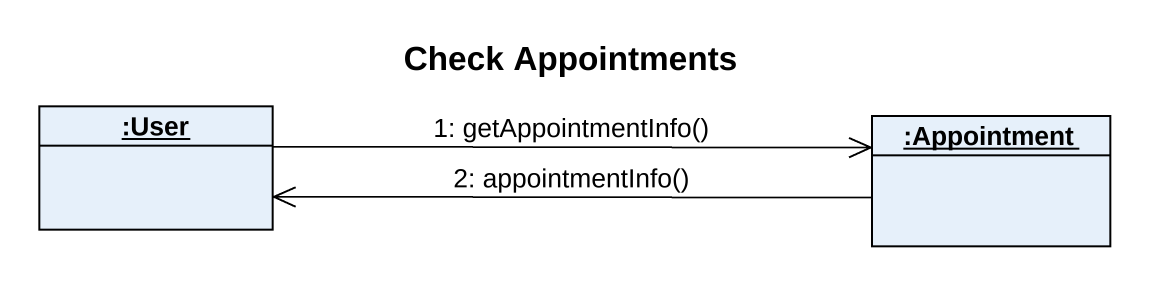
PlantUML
@startuml
title Check Appointments
hide circle
hide empty members
object ":User" as User
object ":Appointment" as Appointment
User -right-> Appointment : 1: getAppointmentInfo()
Appointment -left-> User : 2: appointmentInfo()
@enduml
